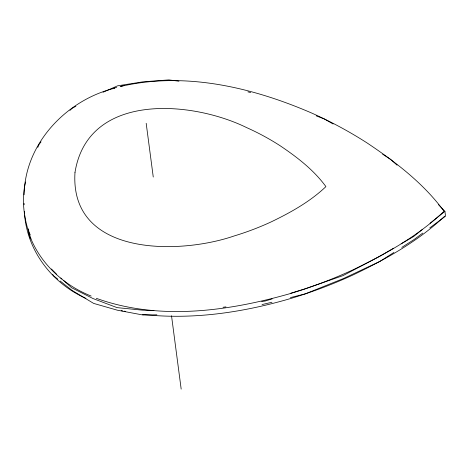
<?xml version="1.0" encoding="UTF-8"?>
<svg xmlns="http://www.w3.org/2000/svg" width="469" height="469" viewBox="0 0 469 469"><rect width="100%" height="100%" fill="white"/><g stroke="black" fill="none" stroke-linecap="round" stroke-linejoin="round"><path stroke-width="0.7" d="M24.552 213.94L24.576 211.795L24.617 213.87M25.537 181.966C20.788 201.652 24.617 222.646 31.968 241.224C43.412 266.468 65.531 285.943 91.138 296.05M37.784 147.407L39.232 144.124L41.055 141.861M444.7 216.133C418.295 241.201 385.858 259.169 353.245 274.863A423.196 367.602 -7.5 0 1 291.079 298.39C243.528 312.354 193.457 319.905 143.93 314.558L142.512 314.312M69.969 110.397L72.05 108.38L75.884 106.252M422.118 229.669L413.57 236.552L401.106 243.821M430.096 223.25L444.911 211.32L438.304 204.513M422.745 233.099L413.969 239.606L401.816 247.392M429.762 227.893L445.55 216.18L444.911 211.32M393.913 252.451L379.931 261.409L343.449 278.551L305.331 293.829L290.428 297.592M393.626 248.189L379.292 256.549L343.056 275.596L304.686 288.968L290.839 293.195M103.039 92.241L117.59 85.827L143.168 81.799L168.922 79.9L178.947 81.213M272.137 298.905L265.214 301.022L261.643 301.555M114.788 88.195C66.428 99.874 24.699 143.766 24.154 194.811M120.938 86.39C184.997 71.464 252.076 87.322 311.31 112.882A423.196 367.602 -7.5 0 1 367.268 143.068C395.684 162.081 423.689 183.49 444.061 211.273C417.65 236.341 385.219 254.309 352.606 270.003A423.196 367.602 -7.5 0 1 290.44 293.53C227.928 311.363 158.88 320.919 96.338 298.319M113.885 88.102L116.675 87.381M120.164 86.472L124.355 85.393M271.973 302.253L262.036 304.574M225.917 306.896L223.051 307.265M156.863 314.816L142.963 315.004L117.414 310.214L93.653 303.408L71.997 290.352L60.108 280.966M153.902 310.578L142.324 310.15L117.074 307.623L93.014 298.548L71.657 287.761L63.532 280.45M121.213 310.671L122.632 310.912M124.051 311.152L125.469 311.398M247.89 91.848L250.704 92.557M316.229 115.855L324.331 118.979L333.119 124.004M85.927 298.36C53.267 283.991 28.421 252.515 24.763 216.66L24.687 215.265M382.61 154.178L390.525 159.331L397.085 165.176M57.839 279.178L53.876 276.048L52.598 274.33M56.491 274.113L51.408 268.966M60.823 278.011L61.908 278.991M30.661 239.038L29.688 237.097L28.756 232.888M30.262 234.869L29.049 232.237L28.24 228.755M24.37 212.047L24.693 213.442M146.181 123.294L153.257 177.036M171.519 315.748L181.175 389.1M24.089 203.394L24.159 204.789M74.987 172.469C69.617 256.338 178.718 255.036 234.101 235.977A252.521 219.351 -7.5 0 0 271.252 221.849C290.757 212.434 310.144 201.641 325.92 186.609C313.767 169.954 297.035 157.109 280.052 145.695A252.521 219.351 -7.5 0 0 246.624 127.597C191.276 100.454 87.891 92.041 74.987 172.469"/></g></svg>
